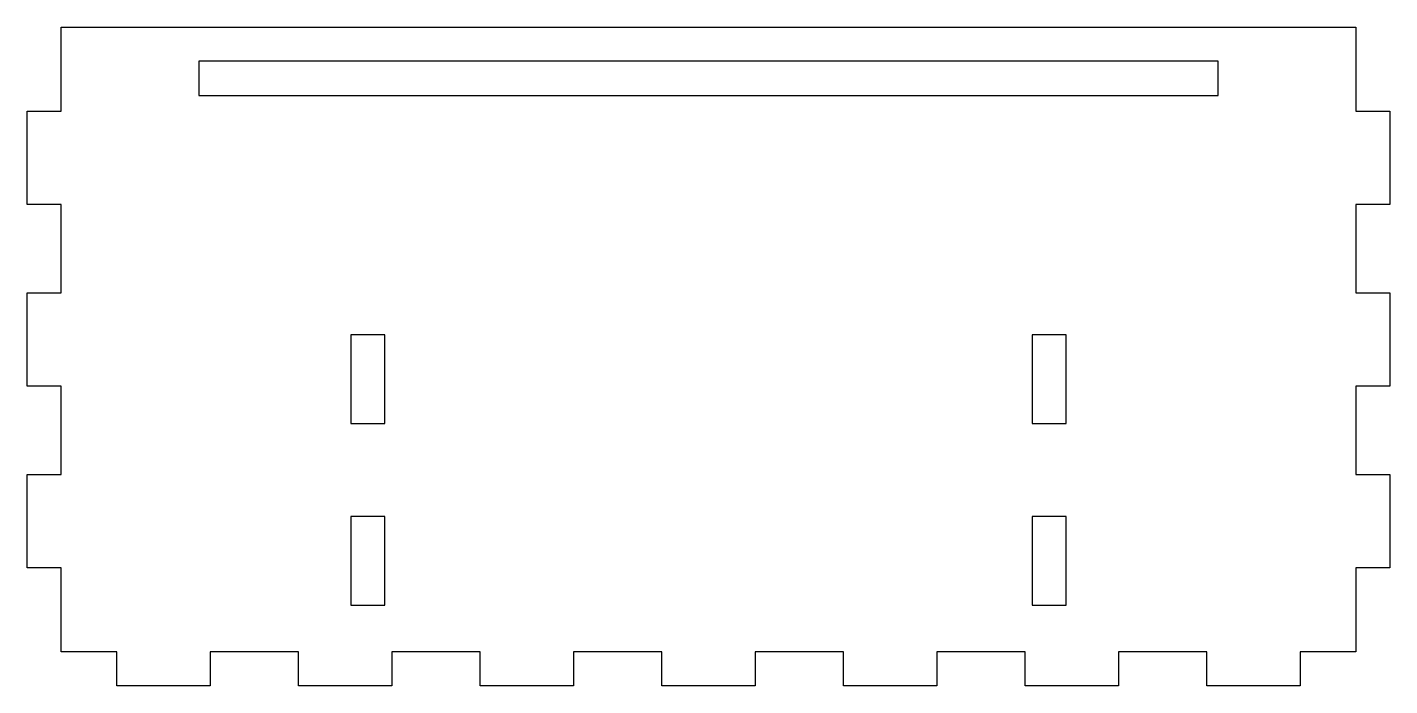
# Model space of a CAD drawing. Extents: x -60 to 60, y -29 to 29.
import ezdxf

# ---------------------------------------------------------------- set-up
doc = ezdxf.new("R2010")
doc.units = 0
doc.layers.add('Calque_1', color=7, linetype='CONTINUOUS')

msp = doc.modelspace()

# ---------------------------------------------------------------- linework, layer by layer
at = {"layer": 'Calque_1', "color": 7}
for points in [[(-52.099689, -28.999925), (-52.099689, -25.999576), (-57.000166, -25.999576), (-57.000166, -18.600027), (-59.999983, -18.600027), (-59.999983, -10.400007), (-57.000166, -10.400007), (-57.000166, -2.599985), (-59.999983, -2.599985), (-59.999983, 5.600035), (-57.000166, 5.600035), (-57.000166, 13.400084), (-59.999983, 13.400084), (-59.999983, 21.600103), (-57.000166, 21.600103), (-57.000166, 29.000155), (57.000111, 29.000155), (57.000111, 21.600103), (59.999928, 21.600103), (59.999928, 13.400084), (57.000111, 13.400084), (57.000111, 5.600035), (59.999928, 5.600035), (59.999928, -2.599985), (57.000111, -2.599985), (57.000111, -10.399505), (59.999928, -10.399505), (59.999928, -18.599524), (57.000111, -18.599524), (57.000111, -25.999576), (52.100152, -25.999576), (52.100152, -28.999925), (43.900135, -28.999925), (43.900135, -25.999576), (36.100094, -25.999576), (36.100094, -28.999925), (27.900077, -28.999925), (27.900077, -25.999576), (20.100555, -25.999576), (20.100555, -28.999925), (11.900538, -28.999925), (11.900538, -25.999576), (4.100497, -25.999576), (4.100497, -28.999925), (-4.09952, -28.999925), (-4.09952, -25.999576), (-11.899558, -25.999576), (-11.899558, -28.999925), (-20.099575, -28.999925), (-20.099575, -25.999576), (-27.899617, -25.999576), (-27.899617, -28.999925), (-36.099634, -28.999925), (-36.099634, -25.999576), (-43.899675, -25.999576), (-43.899675, -28.999925)], [(-44.90013, 23.000014), (44.900075, 23.000014), (44.900075, 26.000336), (-44.90013, 26.000336)], [(-31.499913, -5.900027), (-28.500096, -5.900027), (-28.500096, 1.899995), (-31.499913, 1.899995)], [(28.500041, -5.900027), (31.499858, -5.900027), (31.499858, 1.899995), (28.500041, 1.899995)], [(-31.499913, -21.899566), (-28.500096, -21.899566), (-28.500096, -14.099544), (-31.499913, -14.099544)], [(28.500041, -21.899566), (31.499858, -21.899566), (31.499858, -14.099544), (28.500041, -14.099544)]]:
    msp.add_lwpolyline(points, close=True, dxfattribs=at)

doc.saveas('drawing.dxf')
